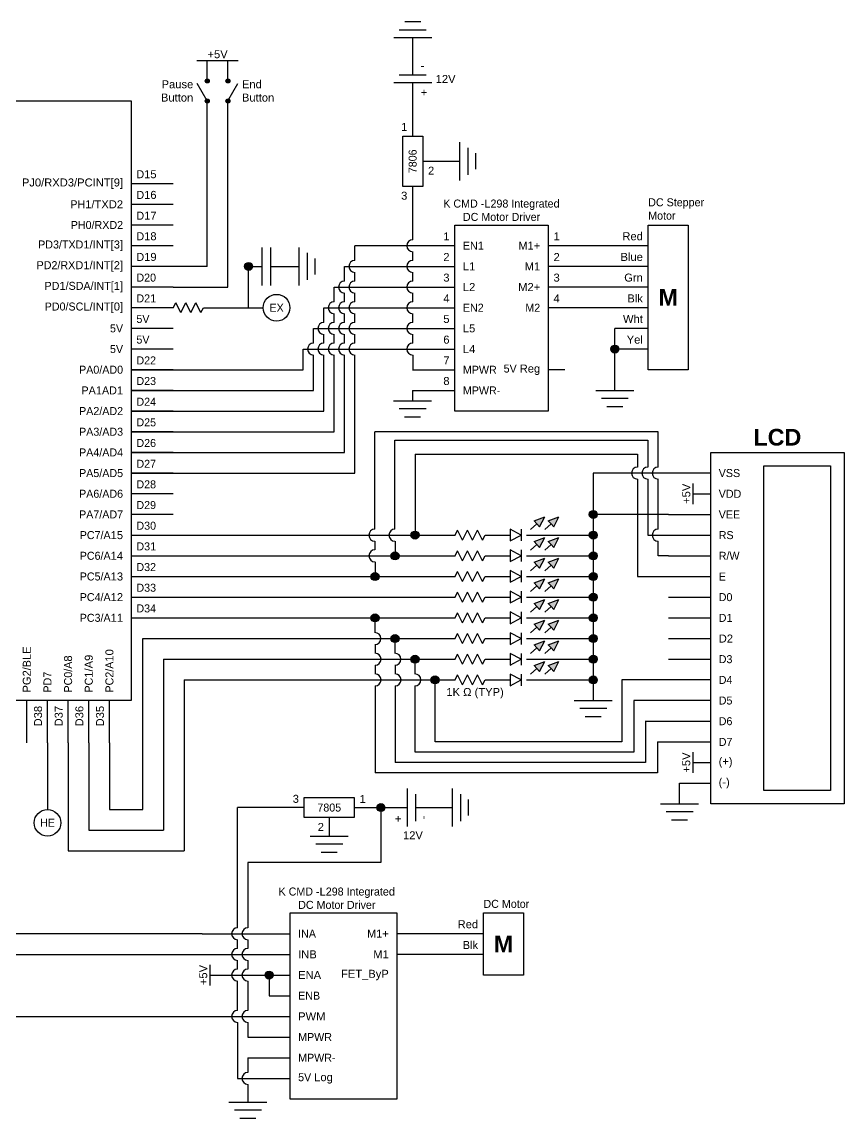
# Model space of a CAD drawing. Header units: inches. Extents: x 10 to 5225, y -3658 to 460.
# Drawn here: x 3992 to 5225, y -3658 to -2015 of the extents above; entities that cross this region are included whole.
import ezdxf

# ---------------------------------------------------------------- set-up
doc = ezdxf.new("R2010")
doc.units = ezdxf.units.IN
doc.header["$MEASUREMENT"] = 0

msp = doc.modelspace()

# ---------------------------------------------------------------- hatches: boundary and pattern name
at = {"linetype": 'Continuous'}
h = msp.add_hatch(color=256, dxfattribs=at)
h.dxf.hatch_style = 1
h.paths.add_polyline_path([(4266.7, -2103.1, 1), (4272.7, -2103.1, 1)])
h = msp.add_hatch(color=256, dxfattribs=at)
h.dxf.hatch_style = 1
h.paths.add_polyline_path([(4297.7, -2103.1, 1), (4303.7, -2103.1, 1)])
h = msp.add_hatch(color=256, dxfattribs=at)
h.dxf.hatch_style = 1
h.paths.add_polyline_path([(4266.7, -2133.1, 1), (4272.7, -2133.1, 1)])
h = msp.add_hatch(color=256, dxfattribs=at)
h.dxf.hatch_style = 1
h.paths.add_polyline_path([(4297.7, -2133.1, 1), (4303.7, -2133.1, 1)])
h = msp.add_hatch(color=256, dxfattribs=at)
h.dxf.hatch_style = 1
h.paths.add_polyline_path([(4325.7, -2381.1, 1), (4337.7, -2381.1, 1)])
h = msp.add_hatch(color=256, dxfattribs=at)
h.dxf.hatch_style = 1
h.paths.add_polyline_path([(4875.1, -2505.1, 1), (4887.1, -2505.1, 1)])
h = msp.add_hatch(color=256, dxfattribs=at)
h.dxf.hatch_style = 1
h.paths.add_polyline_path([(4768, -2771.6), (4775.8, -2756.4), (4759.9, -2762.7), (4764, -2767.1)])
h.paths.add_polyline_path([(4797.1, -2756.4), (4781.2, -2762.7), (4785.3, -2767.1), (4789.3, -2771.6)])
h = msp.add_hatch(color=256, dxfattribs=at)
h.dxf.hatch_style = 1
h.paths.add_polyline_path([(4842.7, -2753.1, 1), (4854.7, -2753.1, 1)])
h = msp.add_hatch(color=256, dxfattribs=at)
h.dxf.hatch_style = 1
h.paths.add_polyline_path([(4575.3, -2784.1, 1), (4587.3, -2784.1, 1)])
h = msp.add_hatch(color=256, dxfattribs=at)
h.dxf.hatch_style = 1
h.paths.add_polyline_path([(4768, -2802.6), (4775.8, -2787.4), (4759.9, -2793.7), (4764, -2798.1)])
h.paths.add_polyline_path([(4797.1, -2787.4), (4781.2, -2793.7), (4785.3, -2798.1), (4789.3, -2802.6)])
h = msp.add_hatch(color=256, dxfattribs=at)
h.dxf.hatch_style = 1
h.paths.add_polyline_path([(4842.7, -2784.1, 1), (4854.7, -2784.1, 1)])
h = msp.add_hatch(color=256, dxfattribs=at)
h.dxf.hatch_style = 1
h.paths.add_polyline_path([(4545.3, -2815.1, 1), (4557.3, -2815.1, 1)])
h = msp.add_hatch(color=256, dxfattribs=at)
h.dxf.hatch_style = 1
h.paths.add_polyline_path([(4842.7, -2815.1, 1), (4854.7, -2815.1, 1)])
h = msp.add_hatch(color=256, dxfattribs=at)
h.dxf.hatch_style = 1
h.paths.add_polyline_path([(4768, -2833.6), (4775.8, -2818.4), (4759.9, -2824.7), (4764, -2829.1)])
h.paths.add_polyline_path([(4797.1, -2818.4), (4781.2, -2824.7), (4785.3, -2829.1), (4789.3, -2833.6)])
h = msp.add_hatch(color=256, dxfattribs=at)
h.dxf.hatch_style = 1
h.paths.add_polyline_path([(4515.3, -2846.1, 1), (4527.3, -2846.1, 1)])
h = msp.add_hatch(color=256, dxfattribs=at)
h.dxf.hatch_style = 1
h.paths.add_polyline_path([(4842.7, -2846.1, 1), (4854.7, -2846.1, 1)])
h = msp.add_hatch(color=256, dxfattribs=at)
h.dxf.hatch_style = 1
h.paths.add_polyline_path([(4768, -2864.6), (4775.8, -2849.4), (4759.9, -2855.7), (4764, -2860.1)])
h.paths.add_polyline_path([(4797.1, -2849.4), (4781.2, -2855.7), (4785.3, -2860.1), (4789.3, -2864.6)])
h = msp.add_hatch(color=256, dxfattribs=at)
h.dxf.hatch_style = 1
h.paths.add_polyline_path([(4842.7, -2877.1, 1), (4854.7, -2877.1, 1)])
h = msp.add_hatch(color=256, dxfattribs=at)
h.dxf.hatch_style = 1
h.paths.add_polyline_path([(4768, -2895.6), (4775.8, -2880.4), (4759.9, -2886.7), (4764, -2891.1)])
h.paths.add_polyline_path([(4797.1, -2880.4), (4781.2, -2886.7), (4785.3, -2891.1), (4789.3, -2895.6)])
h = msp.add_hatch(color=256, dxfattribs=at)
h.dxf.hatch_style = 1
h.paths.add_polyline_path([(4515.3, -2908.1, 1), (4527.3, -2908.1, 1)])
h = msp.add_hatch(color=256, dxfattribs=at)
h.dxf.hatch_style = 1
h.paths.add_polyline_path([(4842.7, -2908.1, 1), (4854.7, -2908.1, 1)])
h = msp.add_hatch(color=256, dxfattribs=at)
h.dxf.hatch_style = 1
h.paths.add_polyline_path([(4768, -2926.6), (4775.8, -2911.4), (4759.9, -2917.7), (4764, -2922.1)])
h.paths.add_polyline_path([(4797.1, -2911.4), (4781.2, -2917.7), (4785.3, -2922.1), (4789.3, -2926.6)])
h = msp.add_hatch(color=256, dxfattribs=at)
h.dxf.hatch_style = 1
h.paths.add_polyline_path([(4545.3, -2939.1, 1), (4557.3, -2939.1, 1)])
h = msp.add_hatch(color=256, dxfattribs=at)
h.dxf.hatch_style = 1
h.paths.add_polyline_path([(4842.7, -2939.1, 1), (4854.7, -2939.1, 1)])
h = msp.add_hatch(color=256, dxfattribs=at)
h.dxf.hatch_style = 1
h.paths.add_polyline_path([(4768, -2957.6), (4775.8, -2942.4), (4759.9, -2948.7), (4764, -2953.1)])
h.paths.add_polyline_path([(4797.1, -2942.4), (4781.2, -2948.7), (4785.3, -2953.1), (4789.3, -2957.6)])
h = msp.add_hatch(color=256, dxfattribs=at)
h.dxf.hatch_style = 1
h.paths.add_polyline_path([(4575.3, -2970.1, 1), (4587.3, -2970.1, 1)])
h = msp.add_hatch(color=256, dxfattribs=at)
h.dxf.hatch_style = 1
h.paths.add_polyline_path([(4768, -2988.6), (4775.8, -2973.4), (4759.9, -2979.7), (4764, -2984.1)])
h.paths.add_polyline_path([(4797.1, -2973.4), (4781.2, -2979.7), (4785.3, -2984.1), (4789.3, -2988.6)])
h = msp.add_hatch(color=256, dxfattribs=at)
h.dxf.hatch_style = 1
h.paths.add_polyline_path([(4842.7, -2970.1, 1), (4854.7, -2970.1, 1)])
h = msp.add_hatch(color=256, dxfattribs=at)
h.dxf.hatch_style = 1
h.paths.add_polyline_path([(4605.3, -3001.1, 1), (4617.3, -3001.1, 1)])
h = msp.add_hatch(color=256, dxfattribs=at)
h.dxf.hatch_style = 1
h.paths.add_polyline_path([(4842.7, -3001.1, 1), (4854.7, -3001.1, 1)])
h = msp.add_hatch(color=256, dxfattribs=at)
h.dxf.hatch_style = 1
h.paths.add_polyline_path([(4524.2, -3192.6, 1), (4536.2, -3192.6, 1)])
h = msp.add_hatch(color=256, dxfattribs=at)
h.dxf.hatch_style = 1
h.paths.add_polyline_path([(4356.4, -3443.6, 1), (4368.4, -3443.6, 1)])

# ---------------------------------------------------------------- linework, layer by layer
for p, q in [((4589.8, -2014.6), (4565.8, -2014.6)), ((4557.5, -2026.6), (4598, -2026.6)), ((4606.3, -2038.6), (4549.3, -2038.6)), ((4577.8, -2094.1), (4577.8, -2038.6)), ((4316.2, -2073.1), (4254.2, -2073.1)), ((4269.7, -2103.1), (4269.7, -2073.1)), ((4300.7, -2103.1), (4300.7, -2073.1)), ((4557.5, -2094.1), (4598, -2094.1)), ((4606.3, -2106.1), (4549.3, -2106.1)), ((4577.8, -2186.1), (4577.8, -2106.1)), ((3348, -2133.1), (4155.4, -2133.1)), ((4155.4, -2133.1), (4155.4, -3032.1)), ((4269.7, -2381.1), (4269.7, -2133.1)), ((4300.7, -2412.1), (4300.7, -2133.1)), ((4648.3, -2252.1), (4648.3, -2195.1)), ((4660.3, -2203.3), (4660.3, -2243.8)), ((4672.3, -2235.6), (4672.3, -2211.6)), ((4592.8, -2223.6), (4648.3, -2223.6)), ((4218.7, -2257.1), (4155.4, -2257.1)), ((4577.8, -2341.1), (4577.8, -2261.1)), ((4218.7, -2288.1), (4155.4, -2288.1)), ((4218.7, -2319.1), (4155.4, -2319.1)), ((4218.7, -2350.1), (4155.4, -2350.1)), ((4491.1, -2372.1), (4491.1, -2350.1)), ((4641.1, -2350.1), (4491.1, -2350.1)), ((4931.1, -2350.1), (4781.1, -2350.1)), ((4352, -2409.6), (4352, -2352.6)), ((4365, -2409.6), (4365, -2352.6)), ((4407.7, -2409.6), (4407.7, -2352.6)), ((4419.7, -2360.8), (4419.7, -2401.3)), ((4577.8, -2372.1), (4577.8, -2359.1)), ((4269.7, -2381.1), (4155.4, -2381.1)), ((4331.7, -2381.1), (4352, -2381.1)), ((4331.7, -2443.1), (4331.7, -2381.1)), ((4365, -2381.1), (4407.7, -2381.1)), ((4431.7, -2393.1), (4431.7, -2369.1)), ((4475.6, -2381.1), (4641.1, -2381.1)), ((4475.6, -2403.1), (4475.6, -2381.1)), ((4931.1, -2381.1), (4781.1, -2381.1)), ((4491.1, -2403.1), (4491.1, -2390.1)), ((4577.8, -2403.1), (4577.8, -2390.1)), ((4218.7, -2412.1), (4155.4, -2412.1)), ((4218.7, -2412.1), (4300.7, -2412.1)), ((4460.1, -2412.1), (4641.1, -2412.1)), ((4460.1, -2434.1), (4460.1, -2412.1)), ((4931.1, -2412.1), (4781.1, -2412.1)), ((4475.6, -2434.1), (4475.6, -2421.1)), ((4491.1, -2434.1), (4491.1, -2421.1)), ((4577.8, -2434.1), (4577.8, -2421.1)), ((4218.7, -2443.1), (4155.4, -2443.1)), ((4218.7, -2443.1), (4222.5, -2435.6)), ((4230, -2450.5), (4222.5, -2435.6)), ((4230, -2450.5), (4237.6, -2435.6)), ((4245.1, -2450.5), (4237.6, -2435.6)), ((4245.1, -2450.5), (4252.6, -2435.6)), ((4260.1, -2450.5), (4252.6, -2435.6)), ((4260.1, -2450.5), (4263.9, -2443.1)), ((4263.9, -2443.1), (4353.7, -2443.1)), ((4444.6, -2443.1), (4641.1, -2443.1)), ((4444.6, -2465.1), (4444.6, -2443.1)), ((4931.1, -2443.1), (4781.1, -2443.1)), ((4460.1, -2465.1), (4460.1, -2452.1)), ((4475.6, -2465.1), (4475.6, -2452.1)), ((4491.1, -2465.1), (4491.1, -2452.1)), ((4577.8, -2465.1), (4577.8, -2452.1)), ((4218.7, -2474.1), (4155.4, -2474.1)), ((4429.1, -2474.1), (4641.1, -2474.1)), ((4429.1, -2496.1), (4429.1, -2474.1)), ((4931.1, -2474.1), (4881.1, -2474.1)), ((4881.1, -2567.1), (4881.1, -2474.1)), ((4444.6, -2496.1), (4444.6, -2483.1)), ((4460.1, -2496.1), (4460.1, -2483.1)), ((4475.6, -2496.1), (4475.6, -2483.1)), ((4491.1, -2496.1), (4491.1, -2483.1)), ((4577.8, -2496.1), (4577.8, -2483.1)), ((4218.7, -2505.1), (4155.4, -2505.1)), ((4413.6, -2505.1), (4641.1, -2505.1)), ((4413.6, -2536.1), (4413.6, -2505.1)), ((4429.1, -2567.1), (4429.1, -2514.1)), ((4444.6, -2598.1), (4444.6, -2514.1)), ((4460.1, -2629.1), (4460.1, -2514.1)), ((4475.6, -2660.1), (4475.6, -2514.1)), ((4491.1, -2691.1), (4491.1, -2514.1)), ((4577.8, -2514.1), (4577.8, -2536.1)), ((4931.1, -2505.1), (4881.1, -2505.1)), ((4218.7, -2536.1), (4155.4, -2536.1)), ((4155.4, -2536.1), (4413.6, -2536.1)), ((4577.7, -2536.1), (4641.1, -2536.1)), ((4805.8, -2536.1), (4781.1, -2536.1)), ((4218.7, -2567.1), (4155.4, -2567.1)), ((4155.4, -2567.1), (4429.1, -2567.1)), ((4577.7, -2567.1), (4641.1, -2567.1)), ((4577.7, -2567.1), (4577.7, -2582.6)), ((4852.6, -2567.1), (4909.6, -2567.1)), ((4901.3, -2579.1), (4860.8, -2579.1)), ((4549.2, -2582.6), (4606.2, -2582.6)), ((4597.9, -2594.6), (4557.4, -2594.6)), ((4869.1, -2591.1), (4893.1, -2591.1)), ((4218.7, -2598.1), (4155.4, -2598.1)), ((4155.4, -2598.1), (4444.6, -2598.1)), ((4565.7, -2606.6), (4589.7, -2606.6)), ((4218.7, -2629.1), (4155.4, -2629.1)), ((4155.4, -2629.1), (4460.1, -2629.1)), ((4946.1, -2629.1), (4521.1, -2629.1)), ((4521.1, -2775.1), (4521.1, -2629.1)), ((4946.1, -2682.1), (4946.1, -2629.1)), ((4551.2, -2775.1), (4551.2, -2641.5)), ((4551.2, -2641.5), (4930.6, -2641.5)), ((4930.6, -2641.5), (4930.6, -2682.1)), ((4218.7, -2660.1), (4155.4, -2660.1)), ((4155.4, -2660.1), (4475.6, -2660.1)), ((4581.3, -2662.9), (4581.3, -2784.1)), ((4581.3, -2662.9), (4915.1, -2662.9)), ((4915.1, -2662.9), (4915.1, -2682.1)), ((4218.7, -2691.1), (4155.4, -2691.1)), ((4155.4, -2691.1), (4491.1, -2691.1)), ((5024.9, -2691.1), (4848.7, -2691.1)), ((4848.7, -2691.1), (4848.7, -3032.1)), ((4915.1, -2700.1), (4915.1, -2846.1)), ((4930.6, -2700.1), (4930.6, -2784.1)), ((4946.1, -2775.1), (4946.1, -2700.1)), ((4998.3, -2706.6), (4998.3, -2737.6)), ((4218.7, -2722.1), (4155.4, -2722.1)), ((4998.3, -2722.1), (5024.9, -2722.1)), ((4218.7, -2753.1), (4155.4, -2753.1)), ((4759.9, -2762.7), (4775.8, -2756.4)), ((4768, -2771.6), (4775.8, -2756.4)), ((4781.2, -2762.7), (4797.1, -2756.4)), ((4789.3, -2771.6), (4797.1, -2756.4)), ((4961.6, -2753.1), (4848.7, -2753.1)), ((4961.6, -2753.1), (5024.9, -2753.1)), ((4641.3, -2784.1), (4645, -2776.6)), ((4652.5, -2791.5), (4645, -2776.6)), ((4652.5, -2791.5), (4660.1, -2776.6)), ((4667.6, -2791.5), (4660.1, -2776.6)), ((4667.6, -2791.5), (4675.1, -2776.6)), ((4682.7, -2791.5), (4675.1, -2776.6)), ((4723.9, -2775.3), (4723.9, -2792.8)), ((4740.4, -2784.1), (4723.9, -2775.3)), ((4740.4, -2775.3), (4740.4, -2792.8)), ((4754.5, -2775.6), (4764, -2767.1)), ((4764, -2767.1), (4759.9, -2762.7)), ((4764, -2767.1), (4768, -2771.6)), ((4775.8, -2775.6), (4785.3, -2767.1)), ((4785.3, -2767.1), (4781.2, -2762.7)), ((4785.3, -2767.1), (4789.3, -2771.6)), ((4155.4, -2784.1), (4641.3, -2784.1)), ((4521.3, -2806.1), (4521.3, -2793.1)), ((4551.3, -2793.1), (4551.3, -2815.1)), ((4682.7, -2791.5), (4686.4, -2784.1)), ((4686.4, -2784.1), (4723.9, -2784.1)), ((4723.9, -2792.8), (4740.4, -2784.1)), ((4748.7, -2784.1), (4842.7, -2784.1)), ((4759.9, -2793.7), (4775.8, -2787.4)), ((4764, -2798.1), (4759.9, -2793.7)), ((4768, -2802.6), (4775.8, -2787.4)), ((4781.2, -2793.7), (4797.1, -2787.4)), ((4785.3, -2798.1), (4781.2, -2793.7)), ((4789.3, -2802.6), (4797.1, -2787.4)), ((4930.6, -2784.1), (5024.9, -2784.1)), ((4946.1, -2815.1), (4946.1, -2793.1)), ((4641.3, -2815.1), (4645, -2807.6)), ((4652.5, -2822.5), (4645, -2807.6)), ((4652.5, -2822.5), (4660.1, -2807.6)), ((4667.6, -2822.5), (4660.1, -2807.6)), ((4667.6, -2822.5), (4675.1, -2807.6)), ((4682.7, -2822.5), (4675.1, -2807.6)), ((4723.9, -2806.3), (4723.9, -2823.8)), ((4740.4, -2815.1), (4723.9, -2806.3)), ((4740.4, -2806.3), (4740.4, -2823.8)), ((4754.5, -2806.6), (4764, -2798.1)), ((4764, -2798.1), (4768, -2802.6)), ((4775.8, -2806.6), (4785.3, -2798.1)), ((4785.3, -2798.1), (4789.3, -2802.6)), ((4155.4, -2815.1), (4641.3, -2815.1)), ((4521.3, -2824.1), (4521.3, -2846.1)), ((4682.7, -2822.5), (4686.4, -2815.1)), ((4686.4, -2815.1), (4723.9, -2815.1)), ((4723.9, -2823.8), (4740.4, -2815.1)), ((4748.7, -2815.1), (4842.7, -2815.1)), ((4759.9, -2824.7), (4775.8, -2818.4)), ((4764, -2829.1), (4759.9, -2824.7)), ((4768, -2833.6), (4775.8, -2818.4)), ((4781.2, -2824.7), (4797.1, -2818.4)), ((4785.3, -2829.1), (4781.2, -2824.7)), ((4789.3, -2833.6), (4797.1, -2818.4)), ((4961.6, -2815.1), (4946.1, -2815.1)), ((4961.6, -2815.1), (5024.9, -2815.1)), ((4641.3, -2846.1), (4645, -2838.6)), ((4652.5, -2853.5), (4645, -2838.6)), ((4652.5, -2853.5), (4660.1, -2838.6)), ((4667.6, -2853.5), (4660.1, -2838.6)), ((4667.6, -2853.5), (4675.1, -2838.6)), ((4682.7, -2853.5), (4675.1, -2838.6)), ((4723.9, -2837.3), (4723.9, -2854.8)), ((4740.4, -2846.1), (4723.9, -2837.3)), ((4740.4, -2837.3), (4740.4, -2854.8)), ((4754.5, -2837.6), (4764, -2829.1)), ((4764, -2829.1), (4768, -2833.6)), ((4775.8, -2837.6), (4785.3, -2829.1)), ((4785.3, -2829.1), (4789.3, -2833.6)), ((4155.4, -2846.1), (4641.3, -2846.1)), ((4682.7, -2853.5), (4686.4, -2846.1)), ((4686.4, -2846.1), (4723.9, -2846.1)), ((4723.9, -2854.8), (4740.4, -2846.1)), ((4748.7, -2846.1), (4842.7, -2846.1)), ((4759.9, -2855.7), (4775.8, -2849.4)), ((4764, -2860.1), (4759.9, -2855.7)), ((4768, -2864.6), (4775.8, -2849.4)), ((4781.2, -2855.7), (4797.1, -2849.4)), ((4785.3, -2860.1), (4781.2, -2855.7)), ((4789.3, -2864.6), (4797.1, -2849.4)), ((4915.1, -2846.1), (5024.9, -2846.1)), ((4641.3, -2877.1), (4645, -2869.6)), ((4652.5, -2884.5), (4645, -2869.6)), ((4652.5, -2884.5), (4660.1, -2869.6)), ((4667.6, -2884.5), (4660.1, -2869.6)), ((4667.6, -2884.5), (4675.1, -2869.6)), ((4682.7, -2884.5), (4675.1, -2869.6)), ((4723.9, -2868.3), (4723.9, -2885.8)), ((4740.4, -2877.1), (4723.9, -2868.3)), ((4740.4, -2868.3), (4740.4, -2885.8)), ((4754.5, -2868.6), (4764, -2860.1)), ((4764, -2860.1), (4768, -2864.6)), ((4775.8, -2868.6), (4785.3, -2860.1)), ((4785.3, -2860.1), (4789.3, -2864.6)), ((4155.4, -2877.1), (4641.3, -2877.1)), ((4682.7, -2884.5), (4686.4, -2877.1)), ((4686.4, -2877.1), (4723.9, -2877.1)), ((4723.9, -2885.8), (4740.4, -2877.1)), ((4748.7, -2877.1), (4842.7, -2877.1)), ((4754.5, -2899.6), (4764, -2891.1)), ((4759.9, -2886.7), (4775.8, -2880.4)), ((4764, -2891.1), (4759.9, -2886.7)), ((4764, -2891.1), (4768, -2895.6)), ((4768, -2895.6), (4775.8, -2880.4)), ((4775.8, -2899.6), (4785.3, -2891.1)), ((4781.2, -2886.7), (4797.1, -2880.4)), ((4785.3, -2891.1), (4781.2, -2886.7)), ((4785.3, -2891.1), (4789.3, -2895.6)), ((4789.3, -2895.6), (4797.1, -2880.4)), ((4961.6, -2877.1), (5024.9, -2877.1)), ((4155.4, -2908.1), (4641.3, -2908.1)), ((4521.3, -2930.1), (4521.3, -2908.1)), ((4641.3, -2908.1), (4645, -2900.6)), ((4652.5, -2915.5), (4645, -2900.6)), ((4652.5, -2915.5), (4660.1, -2900.6)), ((4667.6, -2915.5), (4660.1, -2900.6)), ((4667.6, -2915.5), (4675.1, -2900.6)), ((4682.7, -2915.5), (4675.1, -2900.6)), ((4682.7, -2915.5), (4686.4, -2908.1)), ((4686.4, -2908.1), (4723.9, -2908.1)), ((4723.9, -2899.3), (4723.9, -2916.8)), ((4740.4, -2908.1), (4723.9, -2899.3)), ((4723.9, -2916.8), (4740.4, -2908.1)), ((4740.4, -2899.3), (4740.4, -2916.8)), ((4748.7, -2908.1), (4842.7, -2908.1)), ((4961.6, -2908.1), (5024.9, -2908.1)), ((4754.5, -2930.6), (4764, -2922.1)), ((4759.9, -2917.7), (4775.8, -2911.4)), ((4764, -2922.1), (4759.9, -2917.7)), ((4764, -2922.1), (4768, -2926.6)), ((4768, -2926.6), (4775.8, -2911.4)), ((4775.8, -2930.6), (4785.3, -2922.1)), ((4781.2, -2917.7), (4797.1, -2911.4)), ((4785.3, -2922.1), (4781.2, -2917.7)), ((4785.3, -2922.1), (4789.3, -2926.6)), ((4789.3, -2926.6), (4797.1, -2911.4)), ((4173, -2939.1), (4641.3, -2939.1)), ((4173, -3195.4), (4173, -2939.1)), ((4551.3, -2961.1), (4551.3, -2939.1)), ((4641.3, -2939.1), (4645, -2931.6)), ((4652.5, -2946.5), (4645, -2931.6)), ((4652.5, -2946.5), (4660.1, -2931.6)), ((4667.6, -2946.5), (4660.1, -2931.6)), ((4667.6, -2946.5), (4675.1, -2931.6)), ((4682.7, -2946.5), (4675.1, -2931.6)), ((4682.7, -2946.5), (4686.4, -2939.1)), ((4686.4, -2939.1), (4723.9, -2939.1)), ((4723.9, -2930.3), (4723.9, -2947.8)), ((4740.4, -2939.1), (4723.9, -2930.3)), ((4723.9, -2947.8), (4740.4, -2939.1)), ((4740.4, -2930.3), (4740.4, -2947.8)), ((4748.7, -2939.1), (4842.7, -2939.1)), ((4961.6, -2939.1), (5024.9, -2939.1)), ((4521.3, -2948.1), (4521.3, -2961.1)), ((4754.5, -2961.6), (4764, -2953.1)), ((4759.9, -2948.7), (4775.8, -2942.4)), ((4764, -2953.1), (4759.9, -2948.7)), ((4764, -2953.1), (4768, -2957.6)), ((4768, -2957.6), (4775.8, -2942.4)), ((4775.8, -2961.6), (4785.3, -2953.1)), ((4781.2, -2948.7), (4797.1, -2942.4)), ((4785.3, -2953.1), (4781.2, -2948.7)), ((4785.3, -2953.1), (4789.3, -2957.6)), ((4789.3, -2957.6), (4797.1, -2942.4)), ((4204, -2970.1), (4641.3, -2970.1)), ((4204, -2970.1), (4204, -3226.4)), ((4581.3, -2992.1), (4581.3, -2970.1)), ((4641.3, -2970.1), (4645, -2962.6)), ((4652.5, -2977.5), (4645, -2962.6)), ((4652.5, -2977.5), (4660.1, -2962.6)), ((4667.6, -2977.5), (4660.1, -2962.6)), ((4667.6, -2977.5), (4675.1, -2962.6)), ((4682.7, -2977.5), (4675.1, -2962.6)), ((4682.7, -2977.5), (4686.4, -2970.1)), ((4686.4, -2970.1), (4723.9, -2970.1)), ((4723.9, -2961.3), (4723.9, -2978.8)), ((4740.4, -2970.1), (4723.9, -2961.3)), ((4723.9, -2978.8), (4740.4, -2970.1)), ((4740.4, -2961.3), (4740.4, -2978.8)), ((4748.7, -2970.1), (4842.7, -2970.1)), ((4759.9, -2979.7), (4775.8, -2973.4)), ((4768, -2988.6), (4775.8, -2973.4)), ((4781.2, -2979.7), (4797.1, -2973.4)), ((4789.3, -2988.6), (4797.1, -2973.4)), ((4961.6, -2970.1), (5024.9, -2970.1)), ((4521.4, -2979.1), (4521.4, -2992.1)), ((4551.3, -2979.1), (4551.3, -2992.1)), ((4754.5, -2992.6), (4764, -2984.1)), ((4764, -2984.1), (4759.9, -2979.7)), ((4764, -2984.1), (4768, -2988.6)), ((4775.8, -2992.6), (4785.3, -2984.1)), ((4785.3, -2984.1), (4781.2, -2979.7)), ((4785.3, -2984.1), (4789.3, -2988.6)), ((4235, -3001.1), (4641.3, -3001.1)), ((4235, -3001.1), (4235, -3257.4)), ((4611.3, -3094.1), (4611.3, -3001.1)), ((4641.3, -3001.1), (4645, -2993.6)), ((4652.5, -3008.5), (4645, -2993.6)), ((4652.5, -3008.5), (4660.1, -2993.6)), ((4667.6, -3008.5), (4660.1, -2993.6)), ((4667.6, -3008.5), (4675.1, -2993.6)), ((4682.7, -3008.5), (4675.1, -2993.6)), ((4682.7, -3008.5), (4686.4, -3001.1)), ((4686.4, -3001.1), (4723.9, -3001.1)), ((4723.9, -2992.3), (4723.9, -3009.8)), ((4740.4, -3001.1), (4723.9, -2992.3)), ((4723.9, -3009.8), (4740.4, -3001.1)), ((4740.4, -2992.3), (4740.4, -3009.8)), ((4748.7, -3001.1), (4842.7, -3001.1)), ((5024.9, -3001.1), (4891.6, -3001.1)), ((4891.6, -3001.1), (4891.6, -3094.1)), ((4521.4, -3010.1), (4521.4, -3140.6)), ((4551.4, -3010.1), (4551.4, -3125.1)), ((4581.4, -3109.6), (4581.4, -3010.1)), ((4155.4, -3032.1), (3348, -3032.1)), ((3999, -3095.4), (3999, -3032.1)), ((4030, -3095.4), (4030, -3032.1)), ((4061, -3095.4), (4061, -3032.1)), ((4092, -3095.4), (4092, -3032.1)), ((4123, -3095.4), (4123, -3032.1)), ((4820.2, -3032.1), (4877.2, -3032.1)), ((5024.9, -3032.1), (4909.5, -3032.1)), ((4909.5, -3032.1), (4909.5, -3109.6)), ((4868.9, -3044.1), (4828.4, -3044.1)), ((4836.7, -3056.1), (4860.7, -3056.1)), ((4927.1, -3062.6), (4927.1, -3125.1)), ((4927.4, -3063.1), (5024.9, -3063.1)), ((4030, -3095.4), (4030, -3195.4)), ((4061, -3095.4), (4061, -3257.4)), ((4092, -3095.4), (4092, -3226.4)), ((4123, -3095.4), (4123, -3195.4)), ((4891.6, -3094.1), (4611.3, -3094.1)), ((4945.3, -3094.1), (5024.9, -3094.1)), ((4945.3, -3094.1), (4945.3, -3140.6)), ((4909.5, -3109.6), (4581.4, -3109.6)), ((4998.3, -3109.6), (4998.3, -3140.6)), ((4927.1, -3125.1), (4551.4, -3125.1)), ((4998.3, -3125.1), (5024.9, -3125.1)), ((4945.3, -3140.6), (4521.4, -3140.6)), ((4570.2, -3221.1), (4570.2, -3164.1)), ((4637.7, -3221.1), (4637.7, -3164.1)), ((4978.3, -3156.1), (5024.9, -3156.1)), ((4978.3, -3187.1), (4978.3, -3156.1)), ((4582.2, -3172.3), (4582.2, -3212.8)), ((4649.7, -3172.3), (4649.7, -3212.8)), ((4661.7, -3204.6), (4661.7, -3180.6)), ((4949.8, -3187.1), (5006.8, -3187.1)), ((4123, -3195.4), (4173, -3195.4)), ((4315.2, -3372.6), (4315.2, -3192.6)), ((4415.2, -3192.6), (4315.2, -3192.6)), ((4490.2, -3192.6), (4570.2, -3192.6)), ((4530.2, -3192.6), (4530.2, -3274.8)), ((4582.2, -3192.6), (4637.7, -3192.6)), ((4998.5, -3199.1), (4958, -3199.1)), ((4452.7, -3207.6), (4452.7, -3235.3)), ((4966.3, -3211.1), (4990.3, -3211.1)), ((4092, -3226.4), (4204, -3226.4)), ((4424.2, -3235.3), (4481.2, -3235.3)), ((4473, -3247.3), (4432.5, -3247.3)), ((4061, -3257.4), (4235, -3257.4)), ((4440.7, -3259.3), (4464.7, -3259.3)), ((4330.7, -3274.8), (4330.7, -3372.6)), ((4530.2, -3274.8), (4330.7, -3274.8)), ((4261.9, -3381.6), (3596, -3381.6)), ((4261.9, -3381.6), (4394, -3381.6)), ((4684, -3381.6), (4554, -3381.6)), ((4315.2, -3403.6), (4315.2, -3390.6)), ((4330.7, -3390.6), (4330.7, -3403.6)), ((3565, -3412.6), (4394, -3412.6)), ((4684, -3412.6), (4554, -3412.6)), ((4273.7, -3428.1), (4273.7, -3459.1)), ((4315.2, -3434.6), (4315.2, -3421.6)), ((4330.7, -3421.6), (4330.7, -3434.6)), ((4273.7, -3443.6), (4394, -3443.6)), ((4362.4, -3443.6), (4362.4, -3474.6)), ((4315.2, -3496.6), (4315.2, -3452.6)), ((4330.7, -3452.6), (4330.7, -3496.6)), ((4362.4, -3474.6), (4394, -3474.6)), ((3184.7, -3505.6), (4394, -3505.6)), ((4315.2, -3514.6), (4315.2, -3598.6)), ((4330.7, -3514.6), (4330.7, -3536.6)), ((4330.7, -3536.6), (4394, -3536.6)), ((4330.7, -3567.6), (4394, -3567.6)), ((4330.7, -3567.6), (4330.7, -3589.6)), ((4315.2, -3598.6), (4394, -3598.6)), ((4330.7, -3607.6), (4330.7, -3634.1)), ((4302.2, -3634.1), (4359.2, -3634.1)), ((4350.9, -3646.1), (4310.4, -3646.1)), ((4318.7, -3658.1), (4342.7, -3658.1))]:
    msp.add_line(p, q, dxfattribs=at)
for points in [[(4269.7, -2133.1), (4254.7, -2107.1)], [(4300.7, -2133.1), (4315.7, -2107.1)]]:
    msp.add_lwpolyline(points, dxfattribs=at)
for points in [[(4562.8, -2186.1), (4592.8, -2186.1), (4592.8, -2261.1), (4562.8, -2261.1)], [(4641.1, -2319.1), (4781.1, -2319.1), (4781.1, -2598.1), (4641.1, -2598.1)], [(4931.1, -2319.1), (4991.1, -2319.1), (4991.1, -2536.1), (4931.1, -2536.1)], [(5024.9, -2660.1), (5224.9, -2660.1), (5224.9, -3187.1), (5024.9, -3187.1)], [(5204.8, -3167.1), (5104.8, -3167.1), (5104.8, -2680.1), (5204.8, -2680.1)], [(4490.2, -3177.6), (4490.2, -3207.6), (4415.2, -3207.6), (4415.2, -3177.6)], [(4394, -3350.6), (4554, -3350.6), (4554, -3629.6), (4394, -3629.6)], [(4684, -3350.6), (4744, -3350.6), (4744, -3443.6), (4684, -3443.6)]]:
    msp.add_lwpolyline(points, close=True, dxfattribs=at)
for centre, radius in [((4269.7, -2103.1), 3), ((4300.7, -2103.1), 3), ((4269.7, -2133.1), 3), ((4300.7, -2133.1), 3), ((4331.7, -2381.1), 6), ((4373.7, -2443.1), 20), ((4881.1, -2505.1), 6), ((4848.7, -2753.1), 6), ((4581.3, -2784.1), 6), ((4848.7, -2784.1), 6), ((4551.3, -2815.1), 6), ((4848.7, -2815.1), 6), ((4521.3, -2846.1), 6), ((4848.7, -2846.1), 6), ((4848.7, -2877.1), 6), ((4521.3, -2908.1), 6), ((4848.7, -2908.1), 6), ((4551.3, -2939.1), 6), ((4848.7, -2939.1), 6), ((4581.3, -2970.1), 6), ((4848.7, -2970.1), 6), ((4611.3, -3001.1), 6), ((4848.7, -3001.1), 6), ((4530.2, -3192.6), 6), ((4030, -3215.4), 20), ((4362.4, -3443.6), 6)]:
    msp.add_circle(centre, radius, dxfattribs=at)
for centre, start, end in [((4577.8, -2350.1), 90, 270), ((4491.1, -2381.1), 90, 270), ((4577.8, -2381.1), 90, 270), ((4475.6, -2412.1), 90, 270), ((4491.1, -2412.1), 90, 270), ((4577.8, -2412.1), 90, 270), ((4460.1, -2443.1), 90, 270), ((4475.6, -2443.1), 90, 270), ((4491.1, -2443.1), 90, 270), ((4577.8, -2443.1), 90, 270), ((4444.6, -2474.1), 90, 270), ((4460.1, -2474.1), 90, 270), ((4475.6, -2474.1), 90, 270), ((4491.1, -2474.1), 90, 270), ((4577.8, -2474.1), 90, 270), ((4429.1, -2505.1), 90, 270), ((4444.6, -2505.1), 90, 270), ((4460.1, -2505.1), 90, 270), ((4475.6, -2505.1), 90, 270), ((4491.1, -2505.1), 90, 270), ((4577.8, -2505.1), 90, 270), ((4915.1, -2691.1), 90, 270), ((4930.6, -2691.1), 90, 270), ((4946.1, -2691.1), 90, 270), ((4521.1, -2784.1), 90, 270), ((4551.2, -2784.1), 90, 270), ((4946.1, -2784.1), 90, 270), ((4521.2, -2815.1), 90, 270), ((4521.2, -2939.1), 270, 90), ((4521.3, -2970.1), 270, 90), ((4551.2, -2970.1), 270, 90), ((4521.4, -3001.1), 270, 90), ((4551.3, -3001.1), 270, 90), ((4581.2, -3001.1), 270, 90), ((4315.2, -3381.6), 90, 270), ((4330.7, -3381.6), 90, 270), ((4315.2, -3412.6), 90, 270), ((4330.7, -3412.6), 90, 270), ((4315.2, -3443.6), 90, 270), ((4330.7, -3443.6), 90, 270), ((4315.2, -3505.6), 90, 270), ((4330.7, -3505.6), 90, 270), ((4330.7, -3598.6), 90, 270)]:
    msp.add_arc(centre, 9, start, end, dxfattribs=at)

# ---------------------------------------------------------------- texts
for s, width, heights, insert, char_height, attachment_point in [('{\\fArial|b0|i0|c0|p34;+5V}', 117.361, [0], (4285.2, -2063.1), 12, 5), ('{\\fArial|b0|i0|c0|p34;-}', 117.361, [0], (4589.8, -2080.1), 12, 4), ('{\\fArial|b0|i0|c0|p34;Pause\\PButton}', 12.848, [0], (4248.7, -2118.1), 12, 6), ('{\\fArial|b0|i0|c0|p34;End Button}', 12.848, [0], (4321.7, -2118.1), 12, 4), ('{\\fArial|b0|i0|c0|p34;12V}', 117.361, [12.4], (4612.3, -2100.1), 12, 4), ('{\\fArial|b0|i0|c0|p34;+}', 117.361, [0], (4589.8, -2120.1), 12, 4), ('{\\fArial|b0|i0|c0|p34;1}', 12.848, [12.3], (4569.8, -2178.1), 12, 9), ('{\\fArial|b0|i0|c0|p34;2}', 12.848, [12.3], (4600.8, -2231.6), 12, 1), ('P{\\fArial|b0|i0|c0|p34;J0/RXD3/PCINT[9]}', 117.361, [0], (4143.4, -2257.1), 12, 6), ('D{\\fArial|b0|i0|c0|p34;15}', 28.722, [0], (4163.4, -2249.1), 12, 7), ('D{\\fArial|b0|i0|c0|p34;16}', 28.722, [0], (4163.4, -2280.1), 12, 7), ('PH{\\fArial|b0|i0|c0|p34;1/TXD2}', 117.361, [0], (4143.4, -2288.1), 12, 6), ('{\\fArial|b0|i0|c0|p34;3}', 12.848, [12.3], (4569.8, -2269.1), 12, 3), ('DC Stepper Motor', 117.361, [0], (4931.1, -2295.1), 12, 4), ('D{\\fArial|b0|i0|c0|p34;17}', 28.722, [0], (4163.4, -2311.1), 12, 7), ('PH0/RXD2', 117.361, [0], (4143.4, -2319.1), 12, 6), ('D{\\fArial|b0|i0|c0|p34;18}', 28.722, [0], (4163.4, -2342.1), 12, 7), ('{\\fArial|b0|i0|c0|p34;1}', 12.848, [0], (4633.1, -2342.1), 12, 9), ('{\\fArial|b0|i0|c0|p34;1}', 12.848, [0], (4789.1, -2342.1), 12, 7), ('{\\fArial|b0|i0|c0|p34;Red}', 12.848, [0], (4923.1, -2342.1), 12, 9), ('PD3/TXD{\\fArial|b0|i0|c0|p34;1/INT[3]}', 117.361, [0], (4143.4, -2350.1), 12, 6), ('EN{\\fArial|b0|i0|c0|p34;1}', 117.361, [0], (4653.1, -2350.1), 12, 4), ('M{\\fArial|b0|i0|c0|p34;1+}', 117.361, [0], (4769.1, -2350.1), 12, 6), ('D{\\fArial|b0|i0|c0|p34;19}', 28.722, [0], (4163.4, -2373.1), 12, 7), ('{\\fArial|b0|i0|c0|p34;2}', 12.848, [0], (4633.1, -2373.1), 12, 9), ('{\\fArial|b0|i0|c0|p34;2}', 12.848, [0], (4789.1, -2373.1), 12, 7), ('{\\fArial|b0|i0|c0|p34;Blue}', 12.848, [0], (4923.1, -2373.1), 12, 9), ('PD2/RX{\\fArial|b0|i0|c0|p34;D1/INT[2]}', 117.361, [0], (4143.4, -2381.1), 12, 6), ('{\\fArial|b0|i0|c0|p34;L1}', 117.361, [0], (4653.1, -2381.1), 12, 4), ('{\\fArial|b0|i0|c0|p34;M1}', 117.361, [0], (4769.1, -2381.1), 12, 6), ('D20', 28.722, [0], (4163.4, -2404.1), 12, 7), ('{\\fArial|b0|i0|c0|p34;3}', 12.848, [0], (4633.1, -2404.1), 12, 9), ('{\\fArial|b0|i0|c0|p34;3}', 12.848, [0], (4789.1, -2404.1), 12, 7), ('{\\fArial|b0|i0|c0|p34;Grn}', 12.848, [0], (4923.1, -2404.1), 12, 9), ('PD{\\fArial|b0|i0|c0|p34;1}/SDA/INT[{\\fArial|b0|i0|c0|p34;1]}', 117.361, [0], (4143.4, -2412.1), 12, 6), ('{\\fArial|b0|i0|c0|p34;L2}', 117.361, [0], (4653.1, -2412.1), 12, 4), ('{\\fArial|b0|i0|c0|p34;M2+}', 117.361, [0], (4769.1, -2412.1), 12, 6), ('{\\fArial|b1|i0|c0|p34;M}', 117.361, [28.8], (4961.1, -2427.6), 25, 5), ('D2{\\fArial|b0|i0|c0|p34;1}', 28.722, [0], (4163.4, -2435.1), 12, 7), ('{\\fArial|b0|i0|c0|p34;4}', 12.848, [0], (4633.1, -2435.1), 12, 9), ('{\\fArial|b0|i0|c0|p34;4}', 12.848, [0], (4789.1, -2435.1), 12, 7), ('{\\fArial|b0|i0|c0|p34;Blk}', 12.848, [0], (4923.1, -2435.1), 12, 9), ('PD0/SC{\\fArial|b0|i0|c0|p34;L/INT[0]}', 117.361, [0], (4143.4, -2443.1), 12, 6), ('EX', 117.361, [0], (4373.7, -2443.1), 12, 5), ('EN2', 117.361, [0], (4653.1, -2443.1), 12, 4), ('M2', 117.361, [0], (4769.1, -2443.1), 12, 6), ('5V', 28.722, [0], (4163.4, -2466.1), 12, 7), ('{\\fArial|b0|i0|c0|p34;5}', 12.848, [0], (4633.1, -2466.1), 12, 9), ('{\\fArial|b0|i0|c0|p34;Wht}', 12, [0], (4923.1, -2466.1), 12, 9), ('5V', 117.361, [0], (4143.4, -2474.1), 12, 6), ('{\\fArial|b0|i0|c0|p34;L5}', 117.361, [0], (4653.1, -2474.1), 12, 4), ('5V', 28.722, [0], (4163.4, -2497.1), 12, 7), ('{\\fArial|b0|i0|c0|p34;6}', 12.848, [0], (4633.1, -2497.1), 12, 9), ('{\\fArial|b0|i0|c0|p34;Yel}', 12.848, [0], (4923.1, -2497.1), 12, 9), ('5V', 117.361, [0], (4143.4, -2505.1), 12, 6), ('{\\fArial|b0|i0|c0|p34;L4}', 117.361, [0], (4653.1, -2505.1), 12, 4), ('PA0/AD0', 117.361, [0], (4143.4, -2536.1), 12, 6), ('D22', 28.722, [0], (4163.4, -2528.1), 12, 7), ('{\\fArial|b0|i0|c0|p34;7}', 12.848, [0], (4633.1, -2528.1), 12, 9), ('MPWR', 117.361, [0], (4653.1, -2536.1), 12, 4), ('5V {\\fArial|b0|i0|c0|p34;Reg}', 117.361, [0], (4769.1, -2536.1), 12, 6), ('D23', 28.722, [0], (4163.4, -2559.1), 12, 7), ('{\\fArial|b0|i0|c0|p34;8}', 12.848, [0], (4633.1, -2559.1), 12, 9), ('PA{\\fArial|b0|i0|c0|p34;1}AD{\\fArial|b0|i0|c0|p34;1}', 117.361, [0], (4143.4, -2567.1), 12, 6), ('MPWR-', 117.361, [0], (4653.1, -2567.1), 12, 4), ('D24', 28.722, [0], (4163.4, -2590.1), 12, 7), ('PA2/AD2', 117.361, [0], (4143.4, -2598.1), 12, 6), ('D25', 28.722, [0], (4163.4, -2621.1), 12, 7), ('PA3/AD3', 117.361, [0], (4143.4, -2629.1), 12, 6), ('{\\fArial|b1|i0|c0|p34;LCD}', 117.361, [28.8], (5124.9, -2650.1), 25, 8), ('D26', 28.722, [0], (4163.4, -2652.1), 12, 7), ('PA4/AD4', 117.361, [0], (4143.4, -2660.1), 12, 6), ('D27', 28.722, [0], (4163.4, -2683.1), 12, 7), ('PA5/AD5', 117.361, [0], (4143.4, -2691.1), 12, 6), ('VSS', 117.361, [0], (5036.9, -2691.1), 12, 4), ('D28', 28.722, [0], (4163.4, -2714.1), 12, 7), ('PA6/AD6', 117.361, [0], (4143.4, -2722.1), 12, 6), ('VDD', 117.361, [0], (5036.9, -2722.1), 12, 4), ('D29', 28.722, [0], (4163.4, -2745.1), 12, 7), ('PA7/AD7', 117.361, [0], (4143.4, -2753.1), 12, 6), ('VEE', 117.361, [0], (5036.9, -2753.1), 12, 4), ('PC7/A{\\fArial|b0|i0|c0|p34;15}', 117.361, [0], (4143.4, -2784.1), 12, 6), ('D30', 28.722, [0], (4163.4, -2776.1), 12, 7), ('RS', 117.361, [0], (5036.9, -2784.1), 12, 4), ('PC6/A{\\fArial|b0|i0|c0|p34;14}', 117.361, [0], (4143.4, -2815.1), 12, 6), ('D3{\\fArial|b0|i0|c0|p34;1}', 28.722, [0], (4163.4, -2807.1), 12, 7), ('R/W', 117.361, [0], (5036.9, -2815.1), 12, 4), ('D32', 28.722, [0], (4163.4, -2838.1), 12, 7), ('PC5/A{\\fArial|b0|i0|c0|p34;13}', 117.361, [0], (4143.4, -2846.1), 12, 6), ('E', 117.361, [0], (5036.9, -2846.1), 12, 4), ('D33', 28.722, [0], (4163.4, -2869.1), 12, 7), ('PC4/A{\\fArial|b0|i0|c0|p34;12}', 117.361, [0], (4143.4, -2877.1), 12, 6), ('D0', 117.361, [0], (5036.9, -2877.1), 12, 4), ('D34', 28.722, [0], (4163.4, -2900.1), 12, 7), ('PC3/A{\\fArial|b0|i0|c0|p34;11}', 117.361, [0], (4143.4, -2908.1), 12, 6), ('D{\\fArial|b0|i0|c0|p34;1}', 117.361, [0], (5036.9, -2908.1), 12, 4), ('{\\fArial|b0|i0|c0|p34;D2}', 117.361, [0], (5036.9, -2939.1), 12, 4), ('D3', 117.361, [0], (5036.9, -2970.1), 12, 4), ('D4', 117.361, [0], (5036.9, -3001.1), 12, 4), ('{\\fArial|b0|i0|c0|p34;1K Ω (TYP)}', 117.361, [12.4], (4671.4, -3021.1), 12, 5), ('D5', 117.361, [0], (5036.9, -3032.1), 12, 4), ('D6', 117.361, [0], (5036.9, -3063.1), 12, 4), ('D7', 117.361, [0], (5036.9, -3094.1), 12, 4), ('({\\fArial|b0|i0|c0|p34;+)}', 117.361, [0], (5036.9, -3125.1), 12, 4), ('({\\fArial|b0|i0|c0|p34;-)}', 117.361, [0], (5036.9, -3156.1), 12, 4), ('{\\fArial|b0|i0|c0|p34;3}', 12.848, [12.3], (4407.2, -3185.6), 12, 9), ('7805', 117.361, [0], (4452.7, -3192.6), 12, 5), ('{\\fArial|b0|i0|c0|p34;1}', 12.848, [12.3], (4498.2, -3185.6), 12, 7), ('HE', 117.361, [0], (4030, -3215.4), 12, 5), ('{\\fArial|b0|i0|c0|p34;2}', 12.848, [12.3], (4444.7, -3215.6), 12, 3), ('{\\fArial|b0|i0|c0|p34;12V}', 117.361, [12.4], (4578.2, -3234.1), 12, 5), ('DC Motor', 117.361, [0], (4684, -3337), 12, 4), ('{\\fArial|b0|i0|c0|p34;Red}', 12.848, [0], (4676, -3373.6), 12, 9), ('INA', 117.361, [0], (4406, -3381.6), 12, 4), ('M{\\fArial|b0|i0|c0|p34;1+}', 117.361, [0], (4542, -3381.6), 12, 6), ('{\\fArial|b1|i0|c0|p34;M}', 117.361, [28.8], (4714, -3397.1), 25, 5), ('{\\fArial|b0|i0|c0|p34;Blk}', 12.848, [0], (4676, -3404.6), 12, 9), ('{\\fArial|b0|i0|c0|p34;INB}', 117.361, [0], (4406, -3412.6), 12, 4), ('{\\fArial|b0|i0|c0|p34;M1}', 117.361, [0], (4542, -3412.6), 12, 6), ('{\\fArial|b0|i0|c0|p34;ENA}', 117.361, [0], (4406, -3443.6), 12, 4), ('{\\fArial|b0|i0|c0|p34;FET_ByP}', 117.361, [0], (4542, -3443.6), 12, 6), ('ENB', 117.361, [0], (4406, -3474.6), 12, 4), ('{\\fArial|b0|i0|c0|p34;PWM}', 117.361, [0], (4406, -3505.6), 12, 4), ('MPWR', 117.361, [0], (4406, -3536.6), 12, 4), ('MPWR-', 117.361, [0], (4406, -3567.6), 12, 4), ('5V {\\fArial|b0|i0|c0|p34;Log}', 117.361, [0], (4406, -3598.6), 12, 4)]:
    msp.add_mtext_dynamic_manual_height_columns(s, width=width, gutter_width=1, heights=heights, dxfattribs=dict(at, insert=insert, char_height=char_height, attachment_point=attachment_point))
at = {"linetype": 'Continuous', "char_height": 12}
for s, width, heights, insert, attachment_point, rotation in [('7806', 117.361, [0], (4577.8, -2223.6), 5, 90), ('{\\fArial|b0|i0|c0|p34;+5V}', 117.361, [0], (4988.3, -2722.1), 5, 90), ('{\\fArial|b0|i0|c0|p34;PG2}/B{\\fArial|b0|i0|c0|p34;LE}', 117.361, [0], (3999, -3020.1), 4, 90), ('\\pxt0;PC2/A{\\fArial|b0|i0|c0|p34;10}', 117.361, [0], (4123, -3020.1), 4, 90), ('PC0/A{\\fArial|b0|i0|c0|p34;8}', 117.361, [0], (4061, -3020.1), 4, 90), ('PC{\\fArial|b0|i0|c0|p34;1/A9}', 117.361, [0], (4092, -3020.1), 4, 90), ('PD7', 117.361, [0], (4030, -3020.1), 4, 90), ('{\\fArial|b0|i0|c0|p34;D38}', 12.848, [12.3], (4022, -3040.1), 9, 90), ('{\\fArial|b0|i0|c0|p34;D37}', 12.848, [12.3], (4053, -3040.1), 9, 90), ('{\\fArial|b0|i0|c0|p34;D36}', 12.848, [12.3], (4084, -3040.1), 9, 90), ('{\\fArial|b0|i0|c0|p34;D35}', 12.848, [12.3], (4115, -3040.1), 9, 90), ('{\\fArial|b0|i0|c0|p34;+5V}', 117.361, [0], (4988.3, -3125.1), 5, 90), ('{\\fArial|b0|i0|c0|p34;+}', 117.361, [0], (4556.2, -3204.6), 4, 270), ('{\\fArial|b0|i0|c0|p34;-}', 117.361, [0], (4596.2, -3204.6), 4, 270), ('{\\fArial|b0|i0|c0|p34;+5V}', 117.361, [0], (4263.7, -3443.6), 5, 90)]:
    msp.add_mtext_dynamic_manual_height_columns(s, width=width, gutter_width=1, heights=heights, dxfattribs=dict(at, insert=insert, attachment_point=attachment_point, rotation=rotation))
at = {"linetype": 'Continuous', "char_height": 12, "width": 187.631, "attachment_point": 8}
for insert in [(4711.1, -2313.1), (4464, -3344.6)]:
    msp.add_mtext('K CMD -{\\fArial|b0|i0|c0|p34;L}298 Integrate{\\fArial|b0|i0|c0|p34;d \\P}DC Motor Driver', dxfattribs=dict(at, insert=insert))

doc.saveas('drawing.dxf')
